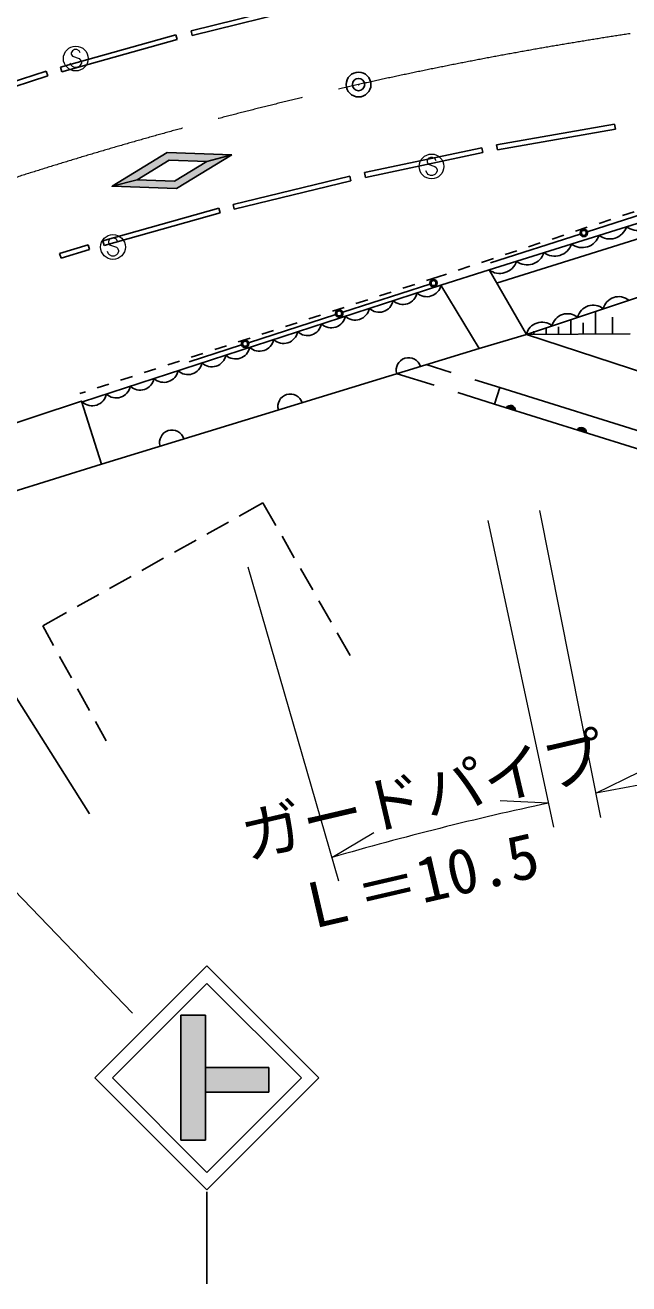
# Model space of a CAD drawing. Units: millimetres at full size, sheet at 1:1000; details may follow other scales. Extents: x 40000 to 680000, y 20000 to 380000.
# Drawn here: x 157385 to 181779, y 268903 to 319756 of the extents above; entities that cross this region are included whole.
import ezdxf
from ezdxf.enums import TextEntityAlignment as Align

# ---------------------------------------------------------------- set-up
doc = ezdxf.new("R2010")
doc.units = ezdxf.units.MM
doc.header["$LTSCALE"] = 1000
doc.header["$PDMODE"] = 32
doc.header["$PDSIZE"] = 500
doc.linetypes.add('CHAIN', pattern=[18.5, 12, -1.5, 3.5, -1.5])
for name, color, linetype, lineweight in [('M-BGD', 7, 'Continuous', 25), ('M-BGD-HTXT', 7, 'Continuous', 13), ('M-BMK', 2, 'CHAIN', 13), ('M-BMK-SRVR', 3, 'Continuous', 25), ('M-STR-HTXT', 7, 'Continuous', 13), ('M-STR-STRC', 7, 'Continuous', 25)]:
    doc.layers.add(name, color=color, linetype=linetype, lineweight=lineweight)
doc.styles.add('ＭＳ ゴシック', font='')
doc.styles.get('ＭＳ ゴシック').set_extended_font_data('MS Gothic')

msp = doc.modelspace()

# ---------------------------------------------------------------- hatches: boundary and pattern name
at = {"layer": 'M-STR-STRC'}
for points in [[(163125, 314606), (160898, 313246), (161907, 313511), (163204, 314303), (164724, 314251), (165733, 314516)], [(165733, 314516), (164724, 314251), (163426, 313459), (161907, 313511), (160898, 313246), (163506, 313156)], [(164673, 279760), (163673, 279760), (163673, 274712), (164673, 274712), (164673, 276649), (167238, 276649), (167238, 277649), (164673, 277649)]]:
    msp.add_hatch(color=256, dxfattribs=at).paths.add_polyline_path(points)

# ---------------------------------------------------------------- linework, layer by layer
at = {"layer": 'M-BGD'}
for p, q in [((168791, 320684), (164089, 319527)), ((168839, 320490), (164137, 319332)), ((163480, 319364), (158818, 318064)), ((163480, 319364), (163534, 319172)), ((164089, 319527), (164137, 319332)), ((163534, 319172), (158872, 317871)), ((158234, 317896), (153623, 316398)), ((158234, 317896), (158296, 317706)), ((158818, 318064), (158872, 317871)), ((158296, 317706), (153685, 316208)), ((176435, 314918), (181205, 315755)), ((176470, 314721), (181240, 315558)), ((181205, 315755), (181240, 315558)), ((171098, 313802), (175839, 314803)), ((175839, 314803), (175880, 314607)), ((176435, 314918), (176470, 314721)), ((171139, 313607), (175880, 314607)), ((171098, 313802), (171139, 313607)), ((165786, 312511), (170499, 313658)), ((165834, 312317), (170547, 313463)), ((170499, 313658), (170547, 313463)), ((160526, 311046), (165205, 312364)), ((165205, 312364), (165259, 312171)), ((165786, 312511), (165834, 312317)), ((182736, 312252), (180101, 311407)), ((160581, 310853), (165259, 312171)), ((176129, 309869), (182799, 311958)), ((181050, 311903), (180575, 311745)), ((181999, 312218), (181525, 312060)), ((179815, 311316), (176194, 310155)), ((179152, 311273), (178677, 311115)), ((180101, 311588), (179626, 311430)), ((158778, 310534), (159932, 310881)), ((159932, 310881), (159990, 310689)), ((160526, 311046), (160581, 310853)), ((178203, 310958), (177728, 310800)), ((158778, 310534), (158836, 310342)), ((158836, 310342), (159990, 310689)), ((176305, 310328), (175830, 310170)), ((177254, 310643), (176779, 310485)), ((174406, 309698), (174079, 309589)), ((174187, 309256), (176129, 309869)), ((175355, 310013), (174881, 309855)), ((159699, 304536), (174187, 309256)), ((173743, 309289), (170221, 308155)), ((173128, 309279), (172653, 309125)), ((174079, 309589), (173604, 309434)), ((172177, 308970), (171702, 308815)), ((182814, 308987), (177640, 307264)), ((170276, 308350), (169800, 308195)), ((171227, 308660), (170751, 308505)), ((180437, 307275), (180433, 308194)), ((169935, 308063), (166413, 306928)), ((168374, 307731), (167899, 307576)), ((169325, 308040), (168850, 307885)), ((179437, 307271), (179435, 307862)), ((179937, 307273), (179935, 307733)), ((181121, 307278), (181118, 307962)), ((167423, 307421), (166948, 307266)), ((181835, 307281), (177640, 307264)), ((177937, 307266), (177936, 307396)), ((178437, 307268), (178436, 307529)), ((178937, 307270), (178936, 307565)), ((175725, 306687), (160470, 302025)), ((166128, 306836), (164013, 306155)), ((165522, 306801), (165046, 306646)), ((166473, 307111), (165997, 306956)), ((163620, 306182), (163145, 306027)), ((164571, 306492), (164096, 306337)), ((162669, 305872), (162194, 305717)), ((173910, 305209), (172420, 305674)), ((173593, 306041), (174601, 305727)), ((160768, 305252), (160292, 305098)), ((161719, 305562), (161243, 305407)), ((175556, 305429), (176563, 305114)), ((159817, 304943), (159591, 304869)), ((176355, 304446), (174865, 304911)), ((176355, 304446), (176563, 305114)), ((176563, 305114), (187950, 301561)), ((166035, 299922), (166992, 300457)), ((166992, 300457), (167516, 299541)), ((164725, 299190), (165599, 299678)), ((167764, 299107), (168260, 298238)), ((163416, 298459), (164289, 298947)), ((153556, 298075), (159980, 287896)), ((162106, 297728), (162979, 298215)), ((168508, 297804), (169004, 296936)), ((160797, 296996), (161670, 297484)), ((159487, 296265), (160360, 296752)), ((169252, 296502), (169749, 295634)), ((158093, 295486), (159051, 296021)), ((158531, 294693), (158093, 295486)), ((169997, 295199), (170520, 294283)), ((159255, 293380), (158772, 294255)), ((159980, 292067), (159497, 292942)), ((160659, 290836), (160221, 291629))]:
    msp.add_line(p, q, dxfattribs=at)
for points in [[(191768, 312398), (182924, 311368), (176438, 309337)], [(193711, 302006), (177640, 307264), (176129, 309869)], [(177640, 307264), (175725, 306687), (174187, 309256)], [(155862, 303316), (159659, 304567), (160470, 302025), (156668, 300828), (155851, 303288)], [(202619, 296230), (187830, 301070), (187742, 300893), (176355, 304446)]]:
    msp.add_lwpolyline(points, dxfattribs=at)
for centre, radius in [((179958, 311362), 150), ((179958, 311362), 120), ((179958, 311362), 100), ((173885, 309335), 150), ((173885, 309335), 120), ((173885, 309335), 100), ((170078, 308109), 150), ((170078, 308109), 120), ((170078, 308109), 100), ((166271, 306882), 150), ((166271, 306882), 120), ((166271, 306882), 100)]:
    msp.add_circle(centre, radius, dxfattribs=at)
for centre, radius, start, end in [((182119, 312180), 715, 232.8788, 341.8926), ((179896, 311484), 715, 232.8788, 341.8926), ((181007, 311832), 715, 232.8788, 341.8926), ((178784, 311136), 715, 232.8788, 341.8926), ((176561, 310440), 715, 232.8788, 341.8926), ((177673, 310788), 715, 232.8788, 341.8926), ((173618, 309365), 580, 226.9096, 349.1811), ((172652, 309051), 580, 226.9096, 349.1811), ((181371, 308142), 646, 50.7731, 166.0531), ((170720, 308421), 580, 226.9096, 349.1811), ((171686, 308736), 580, 226.9096, 349.1811), ((180336, 307798), 646, 50.7731, 166.0531), ((168788, 307792), 580, 226.9096, 349.1811), ((169754, 308107), 580, 226.9096, 349.1811), ((178267, 307109), 646, 50.7731, 166.0531), ((179302, 307453), 646, 50.7731, 166.0531), ((167823, 307477), 580, 226.9096, 349.1811), ((165891, 306848), 580, 226.9096, 349.1811), ((166857, 307163), 580, 226.9096, 349.1811), ((164925, 306533), 580, 226.9096, 349.1811), ((172879, 305817), 500, 16.9918, 196.9918), ((162993, 305904), 580, 226.9096, 349.1811), ((163959, 306219), 580, 226.9096, 349.1811), ((161061, 305274), 580, 226.9096, 349.1811), ((162027, 305589), 580, 226.9096, 349.1811), ((160096, 304960), 580, 226.9096, 349.1811), ((168098, 304356), 500, 16.9918, 196.9918), ((176993, 304186), 208, 358.929, 146.4086), ((176993, 304186), 167, 3.1561, 142.1815), ((176993, 304186), 125, 10.487, 134.8507), ((176993, 304186), 100, 18.3542, 126.9835), ((163316, 302895), 500, 16.9918, 196.9918), ((179857, 303292), 208, 358.929, 146.4086), ((179857, 303292), 167, 3.1561, 142.1815), ((179857, 303292), 125, 10.487, 134.8507), ((179857, 303292), 100, 18.3542, 126.9835)]:
    msp.add_arc(centre, radius, start, end, dxfattribs=at)
at = {"layer": 'M-BGD-HTXT'}
for p, q in [((159294, 318724), (159248, 318633)), ((159248, 318633), (159248, 318588)), ((159248, 318588), (159294, 318497)), ((159385, 318769), (159294, 318724)), ((159294, 318497), (159567, 318406)), ((159476, 318769), (159385, 318769)), ((159567, 318724), (159476, 318769)), ((159612, 318633), (159567, 318724)), ((159567, 318406), (159612, 318360)), ((159612, 318360), (159658, 318269)), ((159248, 318133), (159203, 318224)), ((159294, 318088), (159248, 318133)), ((159385, 318042), (159294, 318088)), ((159476, 318042), (159385, 318042)), ((159567, 318088), (159476, 318042)), ((159612, 318133), (159567, 318088)), ((159658, 318224), (159612, 318133)), ((159658, 318269), (159658, 318224)), ((173670, 314366), (173624, 314275)), ((173624, 314275), (173624, 314229)), ((173761, 314411), (173670, 314366)), ((173852, 314411), (173761, 314411)), ((173943, 314366), (173852, 314411)), ((173988, 314275), (173943, 314366)), ((173624, 313775), (173579, 313866)), ((173624, 314229), (173670, 314138)), ((173670, 313729), (173624, 313775)), ((173670, 314138), (173943, 314048)), ((173943, 314048), (173988, 314002)), ((173988, 313775), (173943, 313729)), ((173988, 314002), (174033, 313911)), ((174033, 313866), (173988, 313775)), ((174033, 313911), (174033, 313866)), ((173761, 313684), (173670, 313729)), ((173852, 313684), (173761, 313684)), ((173943, 313729), (173852, 313684)), ((160798, 311111), (160753, 311020)), ((160753, 311020), (160753, 310974)), ((160753, 310974), (160798, 310883)), ((160889, 311156), (160798, 311111)), ((160798, 310883), (161071, 310792)), ((160980, 311156), (160889, 311156)), ((161071, 311111), (160980, 311156)), ((161116, 311020), (161071, 311111)), ((161071, 310792), (161116, 310747)), ((161116, 310747), (161162, 310656)), ((160753, 310520), (160707, 310611)), ((160798, 310474), (160753, 310520)), ((160889, 310429), (160798, 310474)), ((160980, 310429), (160889, 310429)), ((161071, 310474), (160980, 310429)), ((161116, 310520), (161071, 310474)), ((161162, 310611), (161116, 310520)), ((161162, 310656), (161162, 310611))]:
    msp.add_line(p, q, dxfattribs=at)
for centre in [(159430, 318406), (173806, 314048), (160934, 310792)]:
    msp.add_circle(centre, 500, dxfattribs=at)
at = {"layer": 'M-BMK'}
msp.add_arc((205771, 161212), 160000, 72.10558, 115.60679, dxfattribs=at)
at = {"layer": 'M-BMK-SRVR'}
msp.add_circle((170858, 317356), 500, dxfattribs=at)
msp.add_point((170858, 317356), dxfattribs=at)
at = {"layer": 'M-STR-HTXT'}
for p, q in [((139947, 302418), (161722, 279841)), ((180645, 287741), (178180, 300151)), ((178748, 287349), (176094, 299737)), ((170059, 285170), (166403, 297861)), ((180450, 288722), (182216, 289582)), ((178539, 288327), (176576, 288418)), ((169782, 286131), (171469, 287137))]:
    msp.add_line(p, q, dxfattribs=at)
for start, end in [(84.70539, 101.23157), (102.09183, 106.07145)]:
    msp.add_arc((205771, 161212), 130000, start, end, dxfattribs=at)
at = {"layer": 'M-STR-STRC'}
for p, q in [((165733, 314516), (164724, 314251)), ((160898, 313246), (161907, 313511)), ((164729, 281747), (160203, 277222)), ((169254, 277222), (164729, 281747)), ((164729, 281040), (160910, 277222)), ((168547, 277222), (164729, 281040)), ((163673, 279760), (163673, 274712)), ((163673, 279760), (164673, 279760)), ((164673, 279760), (164673, 274712)), ((160203, 277222), (164729, 272696)), ((160910, 277222), (164729, 273403)), ((164673, 277649), (167238, 277649)), ((164729, 273403), (168547, 277222)), ((164729, 272696), (169254, 277222)), ((167238, 277649), (167238, 276649)), ((164673, 276649), (167238, 276649)), ((163673, 274712), (164673, 274712)), ((164729, 272625), (164725, 268903))]:
    msp.add_line(p, q, dxfattribs=at)
for points in [[(165733, 314516), (163506, 313156), (160898, 313246), (163125, 314606)], [(164724, 314251), (163426, 313459), (161907, 313511), (163204, 314303)]]:
    msp.add_lwpolyline(points, close=True, dxfattribs=at)

# ---------------------------------------------------------------- texts
at = {"layer": 'M-STR-HTXT', "style": 'ＭＳ ゴシック'}
for s, rotation, p in [('ガードパイプ', 13.167, (173787, 287216)), ('Ｌ＝10.5', 13.056, (173553, 283732))]:
    msp.add_text(s, height=1833, rotation=rotation, dxfattribs=at).set_placement(p, align=Align.BOTTOM_CENTER)

doc.saveas('drawing.dxf')
